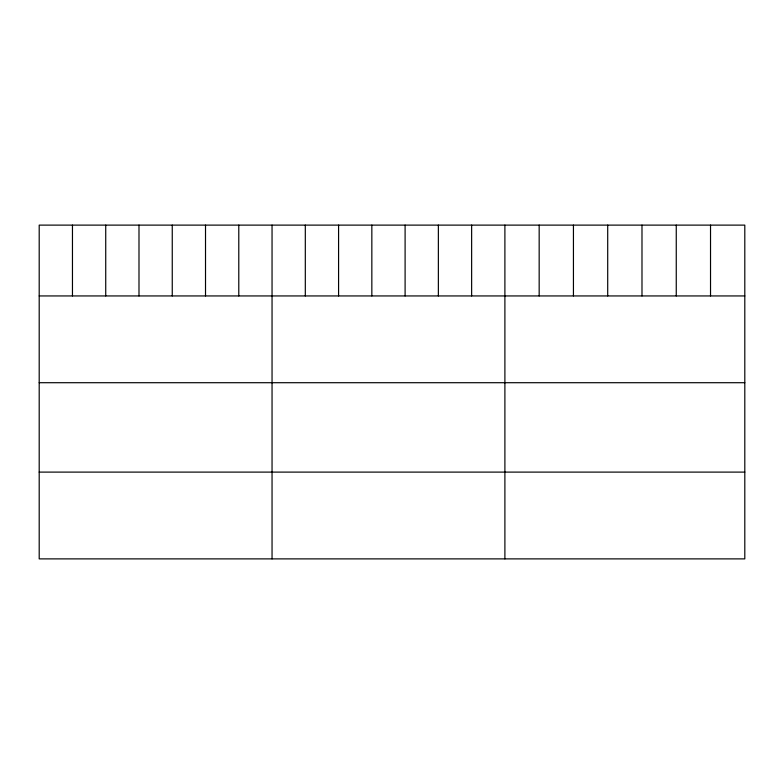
<?xml version="1.0" encoding="UTF-8"?>
<svg xmlns="http://www.w3.org/2000/svg" width="784" height="784" viewBox="0 0 784 784"><rect width="100%" height="100%" fill="white"/><g stroke="black" fill="none" stroke-linecap="round" stroke-linejoin="round"><path stroke-width="1.18" d="M744.8 295.94L744.8 558.884L39.2 558.884L39.2 225.116L744.8 225.116L744.8 295.94L39.2 295.94M39.2 382.71L744.8 382.71M39.2 472.105L744.8 472.105M710.529 225.116L710.529 295.94M676.259 225.116L676.259 295.94M641.988 225.116L641.988 295.94M607.708 225.116L607.708 295.94M573.437 225.116L573.437 295.94M539.167 225.116L539.167 295.94M504.896 225.116L504.896 558.884M471.635 225.116L471.635 295.94M438.364 225.116L438.364 295.94M405.103 225.116L405.103 295.94M371.841 225.116L371.841 295.94M338.58 225.116L338.58 295.94M305.309 225.116L305.309 295.94M272.048 225.116L272.048 558.884M238.787 225.116L238.787 295.94M205.516 225.116L205.516 295.94M172.255 225.116L172.255 295.94M138.993 225.116L138.993 295.94M105.732 225.116L105.732 295.94M72.461 225.116L72.461 295.94"/></g></svg>
